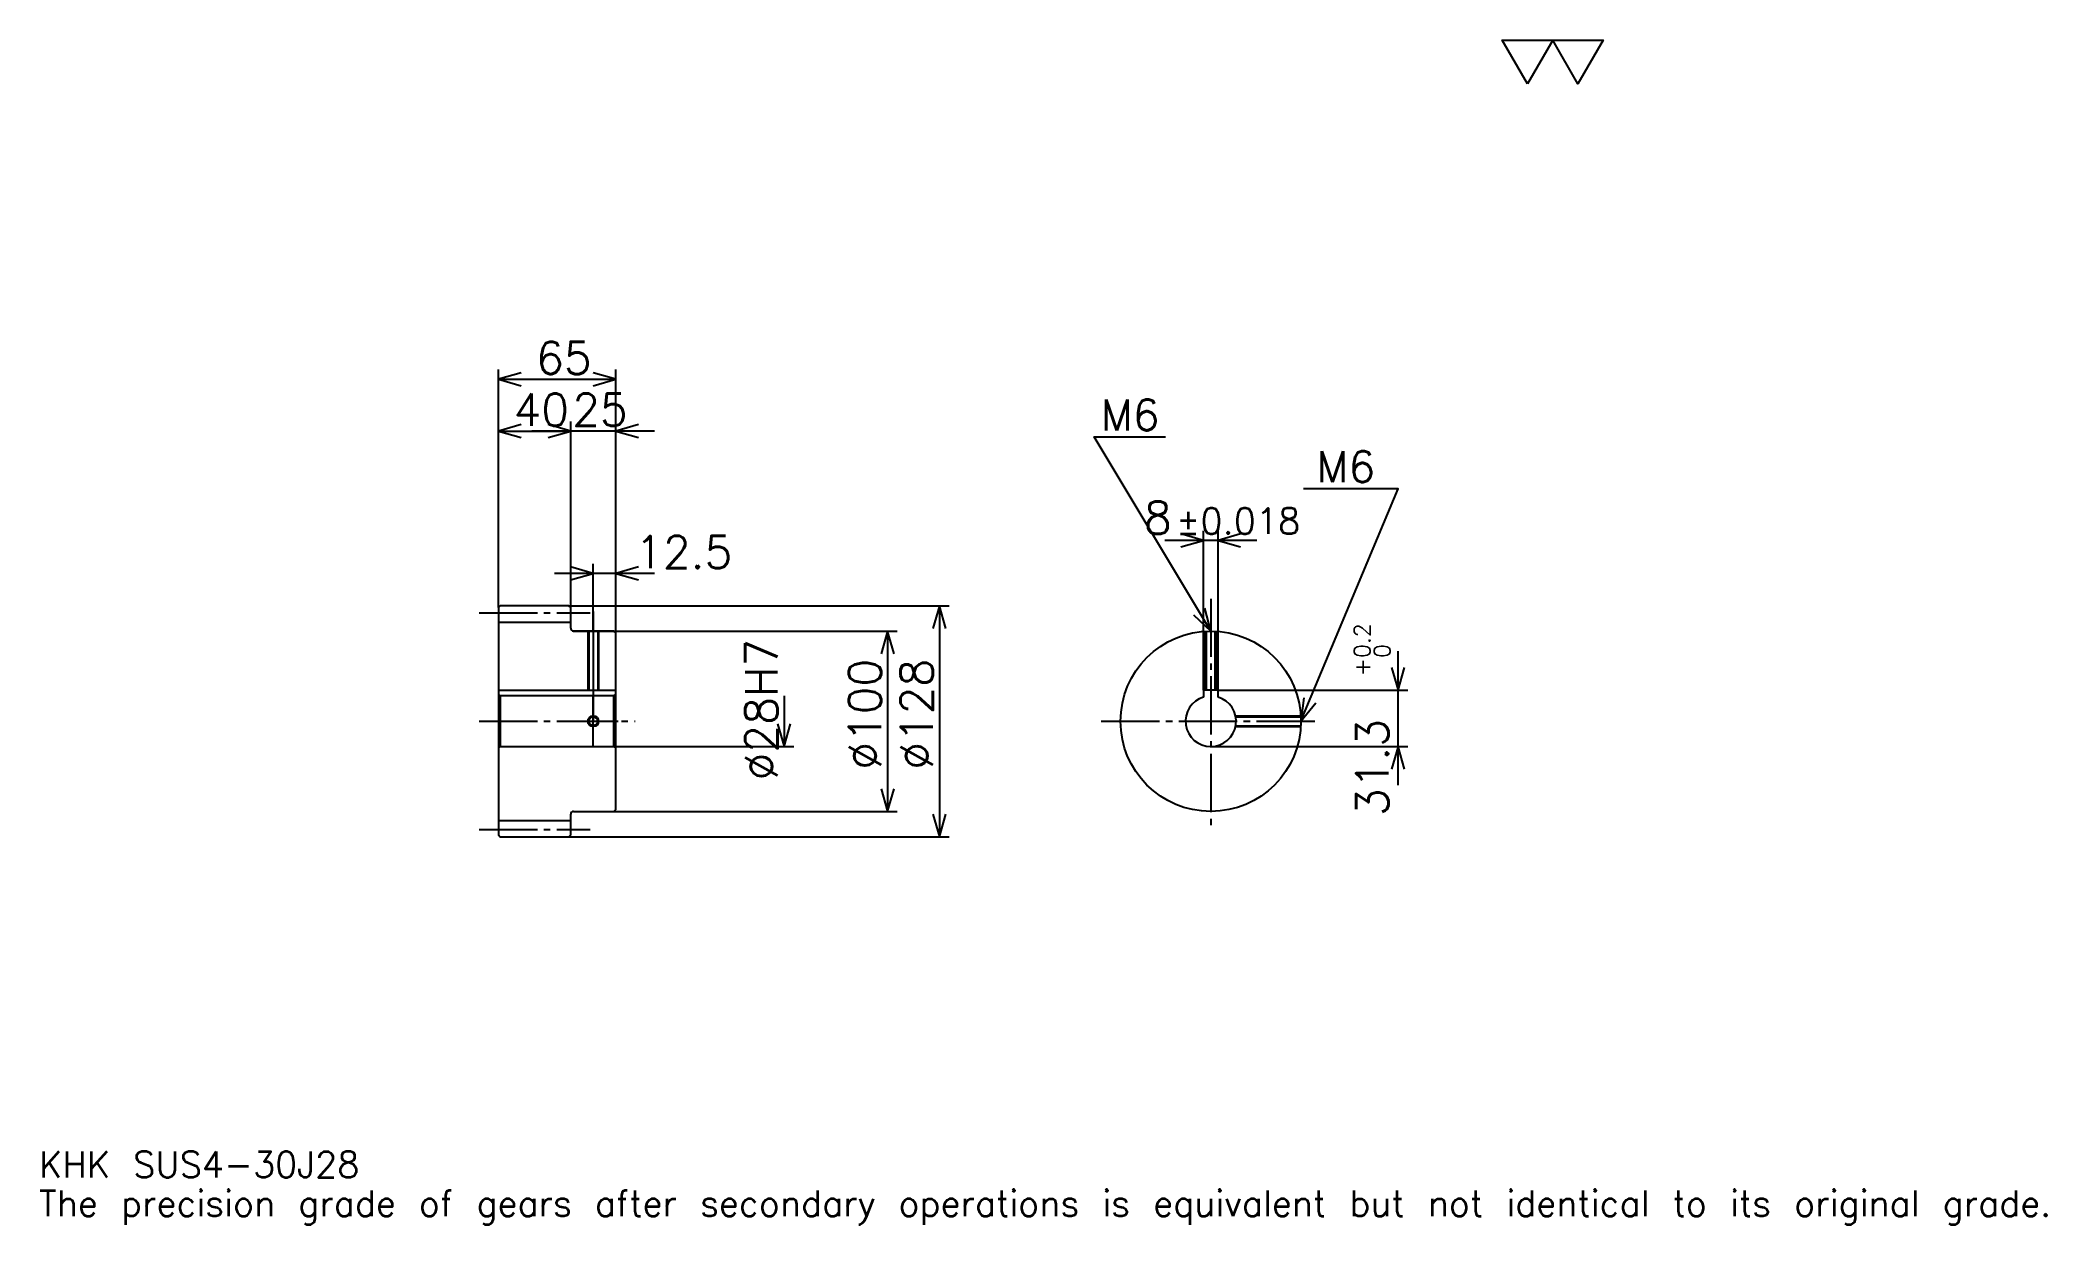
# Model space of a CAD drawing. Extents: x 36 to 1149, y 13 to 670.
import ezdxf

# ---------------------------------------------------------------- set-up
doc = ezdxf.new("R2010")
doc.units = 0
doc.linetypes.add('DASHDOT', pattern=[43.04348, 32.282609, -3.586957, 3.586957, -3.586957])
doc.layers.get('0').update_dxf_attribs({"linetype": 'CONTINUOUS'})
doc.layers.add('DASHDOT', color=6, linetype='DASHDOT')
doc.styles.add('KANJI', font='TXT', dxfattribs={"bigfont": 'BIGFONT'})

msp = doc.modelspace()

# ---------------------------------------------------------------- linework, layer by layer
at = {"color": 5}
for p, q in [((290.543457, 356.336975), (290.543457, 487.260895)), ((290.543457, 481.880463), (355.543457, 481.880463)), ((355.543457, 356.336975), (355.543457, 487.260895)), ((330.543457, 356.336975), (330.543457, 458.565247)), ((290.543457, 453.184814), (330.543457, 453.184814)), ((377.065186, 453.184814), (309.021729, 453.184814)), ((710.847778, 392.554382), (659.804321, 392.554382)), ((681.32605, 309.636963), (681.32605, 397.934814)), ((689.32605, 309.636963), (689.32605, 397.934814)), ((343.043457, 356.336975), (343.043457, 379.652191)), ((377.065186, 374.271759), (321.521729, 374.271759)), ((290.543457, 355.336975), (290.543457, 356.336975)), ((329.543457, 356.336975), (355.543457, 356.336975)), ((330.543457, 355.336975), (330.543457, 356.336975)), ((343.043457, 342.336975), (343.043457, 356.336975)), ((343.043457, 342.336975), (343.043457, 356.336975)), ((355.543457, 356.336975), (540.271729, 356.336975)), ((355.543457, 341.336975), (355.543457, 356.336975)), ((534.891296, 356.336975), (534.891296, 228.336975)), ((332.043457, 342.336975), (355.543457, 342.336975)), ((355.543457, 342.336975), (511.57605, 342.336975)), ((506.195618, 342.336975), (506.195618, 242.336975)), ((789.130432, 256.815247), (789.130432, 331.158722)), ((448.804321, 306.336975), (448.804321, 278.336975)), ((689.32605, 309.636963), (794.510864, 309.636963)), ((355.543457, 278.336975), (454.184753, 278.336975)), ((685.32605, 278.336975), (794.510864, 278.336975)), ((332.043457, 242.336975), (355.543457, 242.336975)), ((355.543457, 242.336975), (511.57605, 242.336975)), ((329.543457, 228.336975), (355.543457, 228.336975)), ((355.543457, 228.336975), (540.271729, 228.336975))]:
    msp.add_line(p, q, dxfattribs=at)
at = {"color": 4}
for p, q in [((290.543457, 347.336975), (330.543457, 347.336975)), ((290.543457, 309.636963), (355.543457, 309.636963)), ((291.543457, 306.336975), (291.543457, 278.336975)), ((354.543457, 306.336975), (355.543457, 307.336975)), ((354.543457, 278.336975), (355.543457, 277.336975)), ((290.543457, 237.336975), (330.543457, 237.336975))]:
    msp.add_line(p, q, dxfattribs=at)
at = {"color": 7}
msp.add_lwpolyline([(860.869568, 645.652161), (846.880432, 669.899963), (902.836975, 669.899963), (888.847839, 645.652161), (874.858704, 669.899963), (860.869568, 645.652161)], dxfattribs=at)
at = {"color": 5}
for points in [[(303.097809, 485.467407), (290.543457, 481.880463), (303.097809, 478.293518)], [(342.989105, 478.293518), (355.543457, 481.880463), (342.989105, 485.467407)], [(303.097809, 456.771759), (290.543457, 453.184814), (303.097809, 449.597839)], [(317.989105, 449.597839), (330.543457, 453.184814), (317.989105, 456.771759)], [(317.989105, 449.597839), (330.543457, 453.184814), (317.989105, 456.771759)], [(368.097809, 456.771759), (355.543457, 453.184814), (368.097809, 449.597839)], [(685.32605, 342.336975), (620.760864, 449.945679), (660.217407, 449.945679)], [(735.32605, 292.336975), (789.130371, 421.25), (736.760864, 421.25)], [(668.771729, 388.967407), (681.32605, 392.554382), (668.771729, 396.141327)], [(701.880432, 396.141327), (689.32605, 392.554382), (701.880432, 388.967407)], [(330.489105, 370.684814), (343.043457, 374.271759), (330.489105, 377.858704)], [(368.097809, 377.858704), (355.543457, 374.271759), (368.097809, 370.684814)], [(538.478271, 343.782623), (534.891296, 356.336975), (531.304321, 343.782623)], [(675.791138, 351.256775), (685.32605, 342.336975), (681.942749, 354.947723)], [(509.782593, 329.782623), (506.195618, 342.336975), (502.608673, 329.782623)], [(785.543457, 322.191315), (789.130432, 309.636963), (792.717407, 322.191315)], [(736.85144, 305.304291), (735.32605, 292.336975), (743.471802, 302.541138)], [(445.217346, 290.891327), (448.804321, 278.336975), (452.391296, 290.891327)], [(792.717407, 265.782623), (789.130432, 278.336975), (785.543457, 265.782623)], [(502.608673, 254.891327), (506.195618, 242.336975), (509.782593, 254.891327)], [(531.304321, 240.891327), (534.891296, 228.336975), (538.478271, 240.891327)]]:
    msp.add_lwpolyline(points, dxfattribs=at)
at = {"color": 4}
for points in [[(330.543457, 343.836975), (330.543457, 355.336975), (329.543457, 356.336975), (291.543457, 356.336975), (290.543457, 355.336975), (290.543457, 277.336975)], [(332.043457, 242.336975), (354.543457, 242.336975), (355.543457, 243.336975), (355.543457, 341.336975), (354.543457, 342.336975), (332.043457, 342.336975)], [(340.043457, 342.336975), (340.043457, 309.636963)], [(340.583466, 342.336975), (340.583466, 309.636963)], [(345.503448, 342.336975), (345.503448, 309.636963)], [(346.043457, 342.336975), (346.043457, 309.636963)], [(682.32605, 309.636963), (682.32605, 342.246887)], [(682.866089, 309.636963), (682.866089, 342.276428)], [(687.786072, 309.636963), (687.786072, 342.276428)], [(688.32605, 309.636963), (688.32605, 342.246887)], [(290.543457, 277.336975), (291.543457, 278.336975), (354.543457, 278.336975), (354.543457, 306.336975), (291.543457, 306.336975), (290.543457, 307.336975)], [(689.32605, 305.753387), (689.32605, 309.636963), (681.32605, 309.636963), (681.32605, 305.753387)], [(699.000854, 295.336975), (735.235962, 295.336975)], [(699.000854, 289.336975), (735.235962, 289.336975)], [(699.108276, 294.796967), (735.265503, 294.796967)], [(699.108276, 289.876984), (735.265503, 289.876984)], [(290.543457, 277.336975), (290.543457, 229.336975), (291.543457, 228.336975), (329.543457, 228.336975), (330.543457, 229.336975), (330.543457, 240.836975)]]:
    msp.add_lwpolyline(points, dxfattribs=at)
for centre, radius in [((685.32605, 292.336975), 50), ((343.043457, 292.336975), 2.46)]:
    msp.add_circle(centre, radius, dxfattribs=at)
at = {"color": 7}
msp.add_circle((343.043457, 292.336975), 3, dxfattribs=at)
at = {"color": 4}
for centre, radius, start, end in [((332.043457, 343.836975), 1.5, 180, 270), ((685.32605, 292.336975), 14, 106.601549926, 73.398450074), ((332.043457, 240.836975), 1.5, 90, 180)]:
    msp.add_arc(centre, radius, start, end, dxfattribs=at)
at = {"layer": 'DASHDOT', "color": 7}
for p, q in [((685.32605, 360.271759), (685.32605, 231.576111)), ((279.782593, 352.336975), (341.304321, 352.336975)), ((343.043457, 342.336975), (343.043457, 292.336975)), ((279.782593, 292.336975), (366.304321, 292.336975)), ((624.565186, 292.336975), (746.086914, 292.336975)), ((279.782593, 232.336975), (341.304321, 232.336975))]:
    msp.add_line(p, q, dxfattribs=at)
for points in [[(343.043457, 353.097839), (343.043457, 298.876099)], [(343.043457, 278.576111), (343.043457, 306.097839)], [(329.282593, 292.336975), (356.804321, 292.336975)]]:
    msp.add_lwpolyline(points, dxfattribs=at)

# ---------------------------------------------------------------- texts
at = {"color": 7, "style": 'KANJI'}
for s, height, p in [('65', 17.934783, (311.385864, 484.750031)), ('40', 17.934783, (298.885834, 456.054382)), ('25', 17.934783, (331.385864, 456.054382)), ('M6', 17.217392, (624.347778, 453.532623)), ('M6', 17.217392, (743.934753, 424.836975)), ('8', 17.934783, (648.305176, 396.141327)), ('%%p0.018', 14.347826, (666.05835, 396.141327)), ('12.5', 17.934783, (366.304321, 377.141327)), ('KHK SUS4-30J28', 14.347826, (35.869564, 39.45652)), ('The precision grade of gears after secondary operations is equivalent but not identical to its original grade.', 14.347826, (35.869564, 17.934782))]:
    msp.add_text(s, height=height, dxfattribs=at).set_placement(p)
for s, height, p in [('0.2', 8.967391, (773.706543, 327.390808)), ('%%c28H7', 17.934783, (445.217346, 259.605988)), ('0', 8.967391, (784.82605, 327.390808)), ('%%c100', 17.934783, (502.608673, 265.434814)), ('%%c128', 17.934783, (531.304321, 265.434814)), ('+', 8.967391, (773.706543, 317.347321)), ('31.3', 17.934783, (783.75, 239.718491))]:
    msp.add_text(s, height=height, rotation=90, dxfattribs=at).set_placement(p)

doc.saveas('drawing.dxf')
